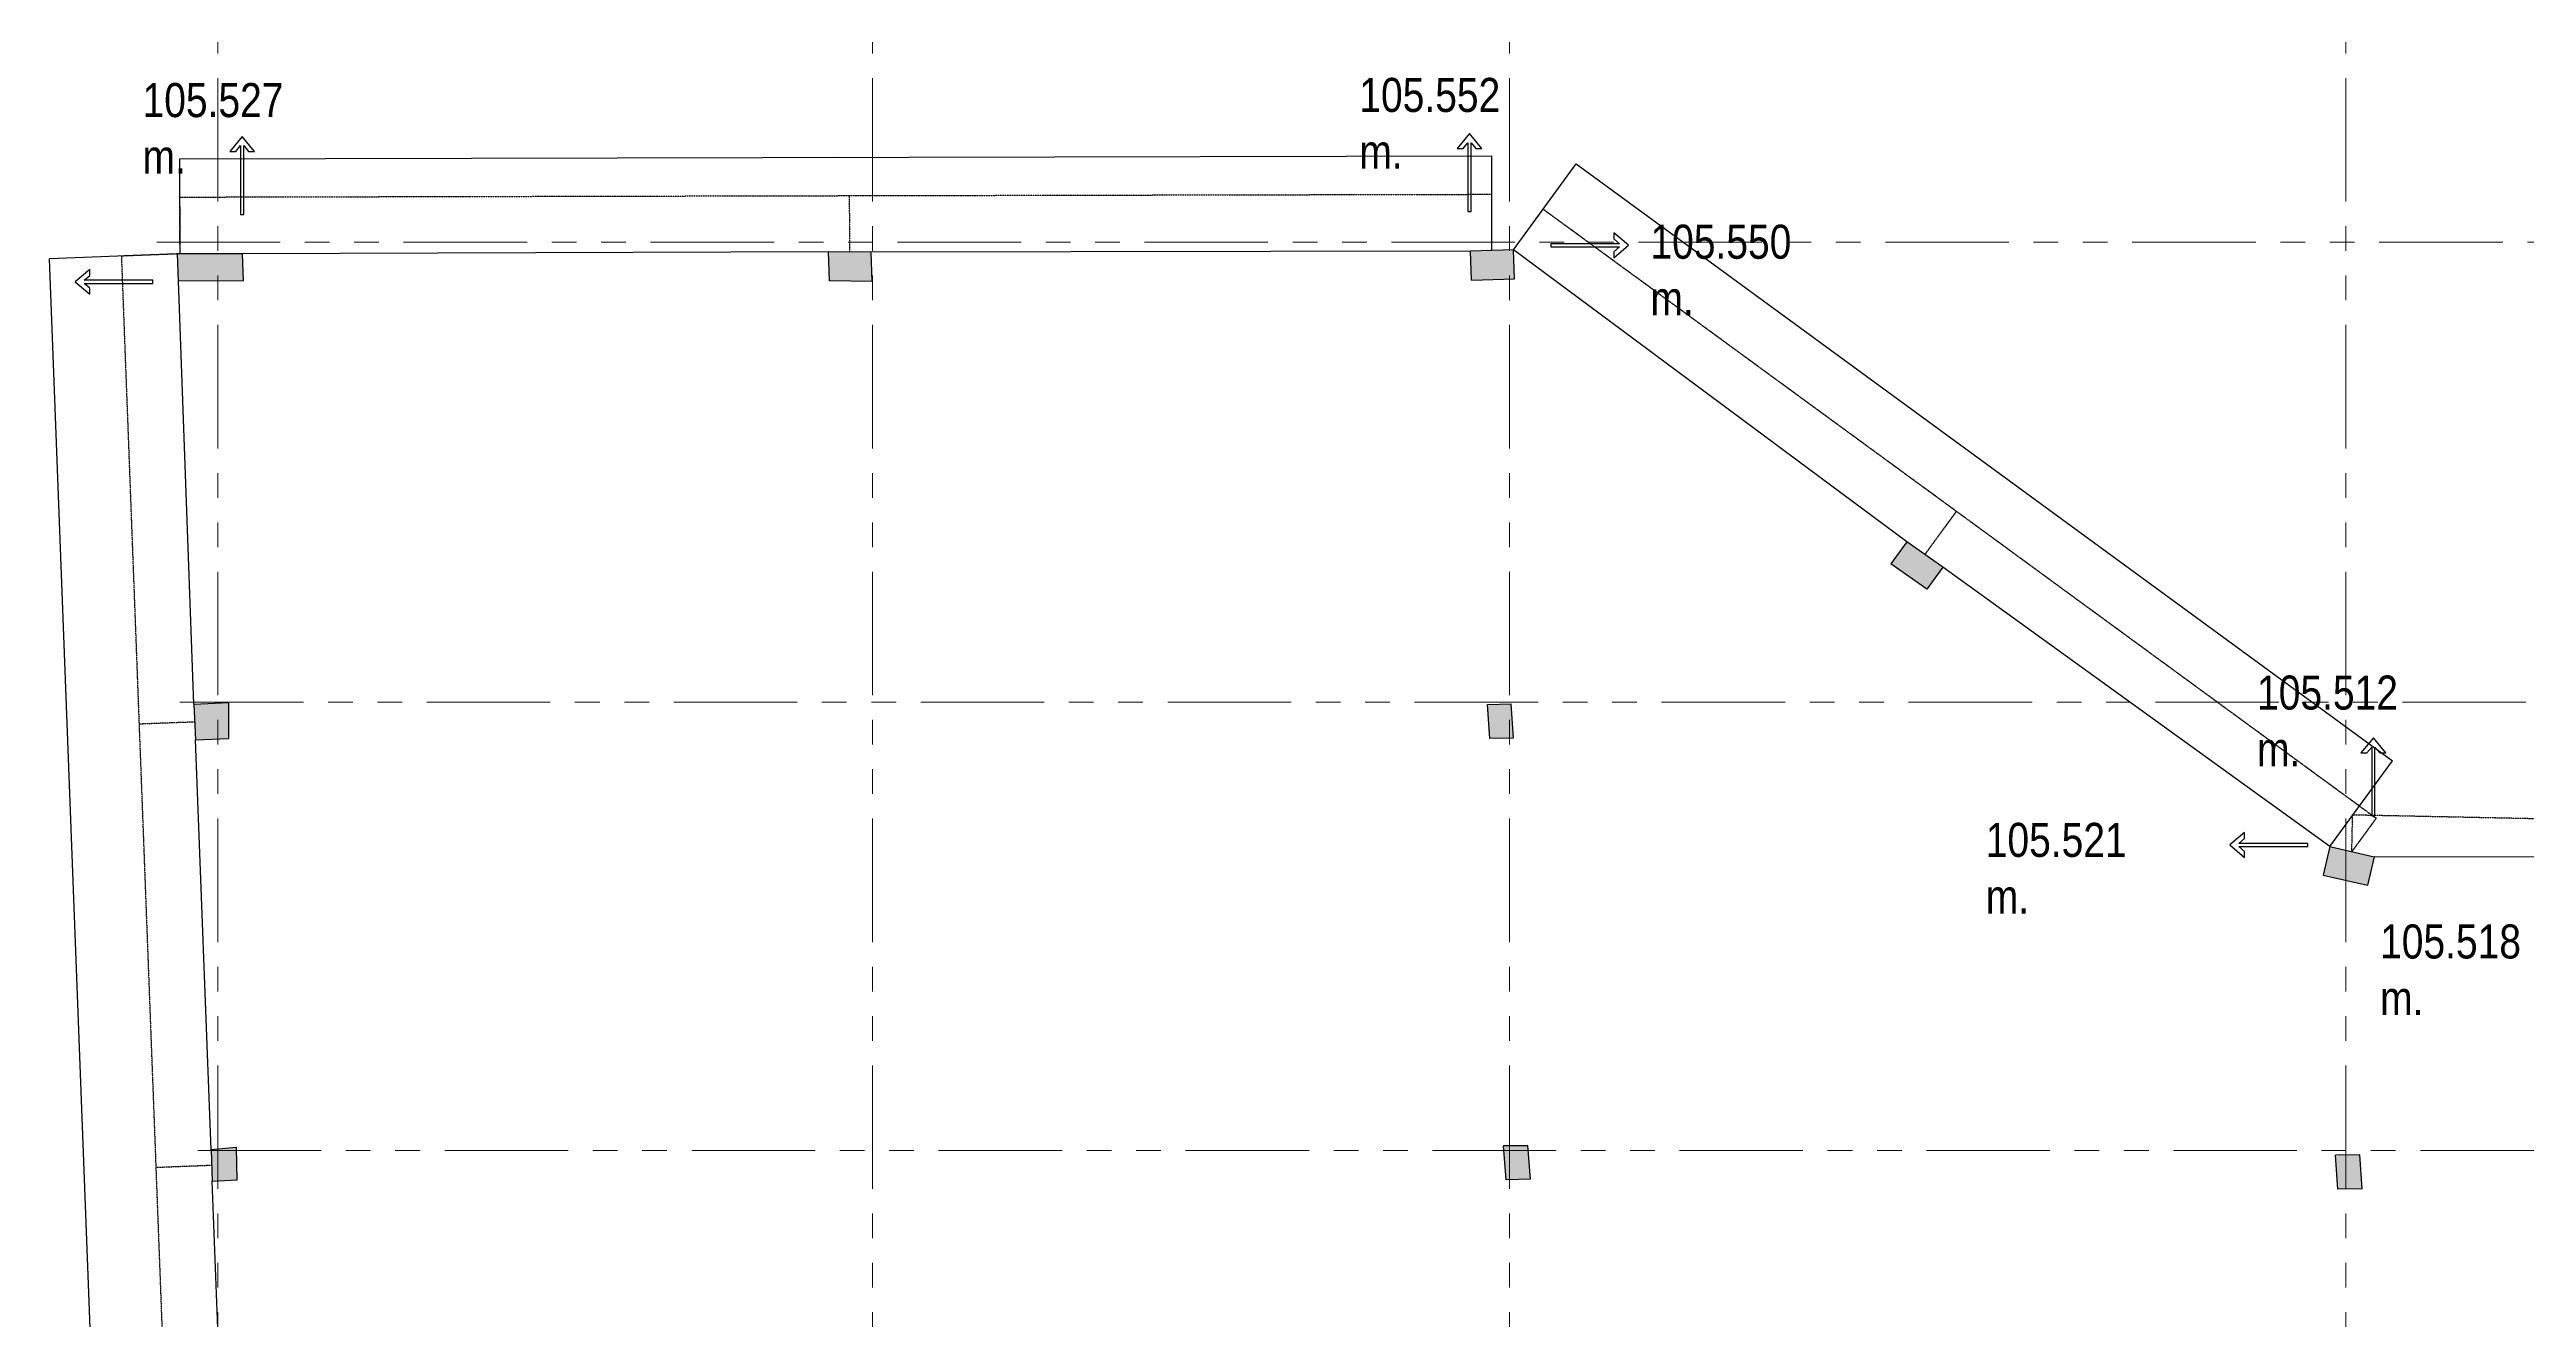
# Model space of a CAD drawing. Header units: millimetres. Extents: x 11014292 to 11093065, y -625596 to -501034.
# Drawn here: x 11041999 to 11067475, y -543528 to -530460 of the extents above; entities that cross this region are included whole.
import ezdxf

# ---------------------------------------------------------------- set-up
doc = ezdxf.new("R2010")
doc.units = ezdxf.units.MM
doc.header["$MEASUREMENT"] = 0
doc.header["$PDMODE"] = 3
doc.linetypes.add('DASHED2', pattern=[0.375, 0.25, -0.125])
doc.linetypes.add('PHANTOM', pattern=[63.5, 31.75, -6.35, 6.35, -6.35, 6.35, -6.35])
doc.layers.get('0').update_dxf_attribs({"linetype": 'CONTINUOUS'})
doc.layers.get('Defpoints').update_dxf_attribs({"linetype": 'CONTINUOUS'})
for name, color, linetype in [('01', 1, 'CONTINUOUS'), ('AR-GRID', 9, 'CONTINUOUS'), ('Bldg Line', 7, 'CONTINUOUS'), ('Column Line', 1, 'CONTINUOUS'), ('dwgmodels.com', 250, 'CONTINUOUS'), ('hatch columns', 1, 'CONTINUOUS'), ('TEXT', 3, 'CONTINUOUS')]:
    doc.layers.add(name, color=color, linetype=linetype)
doc.styles.add('DIMTEXT', font='romans.shx', dxfattribs={"width": 0.9})
doc.styles.get("Standard").update_dxf_attribs({"font": 'swissc.ttf', "height": 0.225})
doc.dimstyles.new('DIM-100', dxfattribs={"dimtxt": 0.4, "dimasz": 0.1, "dimexe": 0.075, "dimexo": 0.075, "dimgap": 0.1, "dimtad": 1, "dimzin": 0, "dimdsep": 46, "dimtxsty": 'DIMTEXT', "dimblk": 'DOTBLANK', "dimcen": 0.09, "dimclrd": 250, "dimclre": 250, "dimclrt": 5, "dimadec": 0, "dimazin": 0, "dimtfac": 1, "dimtix": 1, "dimtmove": 2, "dimatfit": 3, "dimldrblk": 'ARCHTICK', "dimfxl": 1, "dimtolj": 1, "dimtzin": 0, "dimarcsym": 0})

# ---------------------------------------------------------------- blocks, each defined once
blk = doc.blocks.new('_DOTBLANK')
at = {"color": 0, "linetype": 'ByBlock'}
blk.add_line((-0.5, 0), (-1, 0), dxfattribs=at)
blk.add_circle((0, 0), 0.5, dxfattribs=at)
blk = doc.blocks.new('*D1372')
at = {"color": 250, "linetype": 'DASHED2', "lineweight": -2, "transparency": 16777216}
for p, q in [((11043667, -541943), (11043096, -541965)), ((11043268, -546510), (11043096, -541965)), ((11043835, -546489), (11043268, -546510))]:
    blk.add_line(p, q, dxfattribs=at)
at = {"layer": 'Defpoints', "color": 0, "linetype": 'DASHED2', "transparency": 16777216}
for p in [(11043096, -541965), (11043667, -541943), (11043835, -546489)]:
    blk.add_point(p, dxfattribs=at)
at = {"color": 250, "linetype": 'DASHED2', "lineweight": -2, "transparency": 16777216, "xscale": 0.1, "yscale": 0.1, "zscale": 0.1}
for p, rotation in [((11043096, -541965), 92.16632254069742), ((11043268, -546510), 272.1663225406974)]:
    blk.add_blockref('_DOTBLANK', p, dxfattribs=dict(at, rotation=rotation))
at = {"color": 5, "linetype": 'DASHED2', "transparency": 16777216, "insert": (11043182, -544238), "char_height": 0.4, "attachment_point": 5, "rotation": 272.1663, "style": 'DIMTEXT'}
blk.add_mtext('\\A1;4548.81', dxfattribs=at)
blk = doc.blocks.new('_ArchTick')
at = {"layer": '01', "color": 0, "const_width": 0.15}
blk.add_lwpolyline([(-0.5, -0.5), (0.5, 0.5)], dxfattribs=at)
blk = doc.blocks.new('*D1373')
at = {"color": 250, "linetype": 'DASHED2', "lineweight": -2, "transparency": 16777216}
for p, q in [((11043491, -537380), (11042923, -537402)), ((11043096, -541965), (11042923, -537402)), ((11043667, -541943), (11043096, -541965))]:
    blk.add_line(p, q, dxfattribs=at)
at = {"layer": 'Defpoints', "color": 0, "linetype": 'DASHED2', "transparency": 16777216}
for p in [(11042923, -537402), (11043491, -537380), (11043667, -541943)]:
    blk.add_point(p, dxfattribs=at)
at = {"color": 250, "linetype": 'DASHED2', "lineweight": -2, "transparency": 16777216, "xscale": 0.1, "yscale": 0.1, "zscale": 0.1}
for p, rotation in [((11042923, -537402), 92.16632254069742), ((11043096, -541965), 272.1663225406974)]:
    blk.add_blockref('_DOTBLANK', p, dxfattribs=dict(at, rotation=rotation))
at = {"color": 5, "linetype": 'DASHED2', "transparency": 16777216, "insert": (11043010, -539683), "char_height": 0.4, "attachment_point": 5, "rotation": 272.1663, "style": 'DIMTEXT'}
blk.add_mtext('\\A1;4566.29', dxfattribs=at)
blk = doc.blocks.new('*D1374')
at = {"color": 250, "linetype": 'DASHED2', "lineweight": -2, "transparency": 16777216}
for p, q in [((11043316, -532564), (11042741, -532586)), ((11042923, -537402), (11042741, -532586)), ((11043491, -537380), (11042923, -537402))]:
    blk.add_line(p, q, dxfattribs=at)
at = {"layer": 'Defpoints', "color": 0, "linetype": 'DASHED2', "transparency": 16777216}
for p in [(11042741, -532586), (11043316, -532564), (11043491, -537380)]:
    blk.add_point(p, dxfattribs=at)
at = {"color": 250, "linetype": 'DASHED2', "lineweight": -2, "transparency": 16777216, "xscale": 0.1, "yscale": 0.1, "zscale": 0.1}
for p, rotation in [((11042741, -532586), 92.16632254069742), ((11042923, -537402), 272.1663225406974)]:
    blk.add_blockref('_DOTBLANK', p, dxfattribs=dict(at, rotation=rotation))
at = {"color": 5, "linetype": 'DASHED2', "transparency": 16777216, "insert": (11042833, -534994), "char_height": 0.4, "attachment_point": 5, "rotation": 272.1663, "style": 'DIMTEXT'}
blk.add_mtext('\\A1;4819.50', dxfattribs=at)
blk = doc.blocks.new('*D1350')
at = {"color": 250, "linetype": 'ByBlock', "lineweight": -2, "transparency": 16777216}
for p, q in [((11043316, -532564), (11041999, -532614)), ((11042526, -546538), (11041999, -532614)), ((11043835, -546489), (11042526, -546539))]:
    blk.add_line(p, q, dxfattribs=at)
at = {"layer": 'Defpoints', "color": 0, "linetype": 'ByBlock', "transparency": 16777216}
for p in [(11041999, -532614), (11043316, -532564), (11043835, -546489)]:
    blk.add_point(p, dxfattribs=at)
at = {"color": 250, "linetype": 'ByBlock', "lineweight": -2, "transparency": 16777216, "xscale": 0.1, "yscale": 0.1, "zscale": 0.1}
for p, rotation in [((11041999, -532614), 92.16632254069742), ((11042526, -546539), 272.1663225406974)]:
    blk.add_blockref('_DOTBLANK', p, dxfattribs=dict(at, rotation=rotation))
at = {"color": 5, "linetype": 'ByBlock', "transparency": 16777216, "insert": (11042263, -539576), "char_height": 0.4, "attachment_point": 5, "rotation": 272.1663, "style": 'DIMTEXT'}
blk.add_mtext('\\A1;13934.60', dxfattribs=at)
blk = doc.blocks.new('*D1375')
at = {"color": 250, "linetype": 'DASHED2', "lineweight": -2, "transparency": 16777216}
for p, q in [((11043340, -531979), (11050228, -531964)), ((11043341, -532564), (11043340, -531979)), ((11050230, -532544), (11050228, -531964))]:
    blk.add_line(p, q, dxfattribs=at)
at = {"layer": 'Defpoints', "color": 0, "linetype": 'DASHED2', "transparency": 16777216}
for p in [(11050228, -531964), (11043341, -532564), (11050230, -532544)]:
    blk.add_point(p, dxfattribs=at)
at = {"color": 250, "linetype": 'DASHED2', "lineweight": -2, "transparency": 16777216, "xscale": 0.1, "yscale": 0.1, "zscale": 0.1}
for p, rotation in [((11043340, -531979), 180.1195113832399), ((11050228, -531964), 0.1195113832398478)]:
    blk.add_blockref('_DOTBLANK', p, dxfattribs=dict(at, rotation=rotation))
at = {"color": 5, "linetype": 'DASHED2', "transparency": 16777216, "insert": (11046784, -531971), "char_height": 0.4, "attachment_point": 5, "rotation": 0.1195, "style": 'DIMTEXT'}
blk.add_mtext('\\A1;6888.80', dxfattribs=at)
blk = doc.blocks.new('*D1376')
at = {"color": 250, "linetype": 'DASHED2', "lineweight": -2, "transparency": 16777216}
for p, q in [((11050228, -531964), (11056833, -531950)), ((11050230, -532544), (11050228, -531964)), ((11056834, -532528), (11056833, -531950))]:
    blk.add_line(p, q, dxfattribs=at)
at = {"layer": 'Defpoints', "color": 0, "linetype": 'DASHED2', "transparency": 16777216}
for p in [(11056833, -531950), (11050230, -532544), (11056834, -532528)]:
    blk.add_point(p, dxfattribs=at)
at = {"color": 250, "linetype": 'DASHED2', "lineweight": -2, "transparency": 16777216, "xscale": 0.1, "yscale": 0.1, "zscale": 0.1}
for p, rotation in [((11050228, -531964), 180.1195113832399), ((11056833, -531950), 0.1195113832398478)]:
    blk.add_blockref('_DOTBLANK', p, dxfattribs=dict(at, rotation=rotation))
at = {"color": 5, "linetype": 'DASHED2', "transparency": 16777216, "insert": (11053531, -531957), "char_height": 0.4, "attachment_point": 5, "rotation": 0.1195, "style": 'DIMTEXT'}
blk.add_mtext('\\A1;6604.57', dxfattribs=at)
blk = doc.blocks.new('*D1351')
at = {"color": 250, "lineweight": -2, "transparency": 16777216}
for p, q in [((11043339, -531585), (11056832, -531556)), ((11043341, -532564), (11043339, -531584)), ((11056834, -532528), (11056832, -531556))]:
    blk.add_line(p, q, dxfattribs=at)
at = {"layer": 'Defpoints', "color": 0, "transparency": 16777216}
for p in [(11056832, -531556), (11043341, -532564), (11056834, -532528)]:
    blk.add_point(p, dxfattribs=at)
at = {"color": 250, "lineweight": -2, "transparency": 16777216, "xscale": 0.1, "yscale": 0.1, "zscale": 0.1}
for p, rotation in [((11043339, -531585), 180.1195113832399), ((11056832, -531556), 0.1195113832398478)]:
    blk.add_blockref('_DOTBLANK', p, dxfattribs=dict(at, rotation=rotation))
at = {"color": 5, "transparency": 16777216, "insert": (11050085, -531570), "char_height": 0.4, "attachment_point": 5, "rotation": 0.1195, "style": 'DIMTEXT'}
blk.add_mtext('\\A1;13493.37', dxfattribs=at)
blk = doc.blocks.new('*D1377')
at = {"color": 250, "linetype": 'DASHED2', "lineweight": -2, "transparency": 16777216}
for p, q in [((11057056, -532521), (11057362, -532103)), ((11057362, -532103), (11061613, -535212)), ((11061288, -535657), (11061613, -535212))]:
    blk.add_line(p, q, dxfattribs=at)
at = {"layer": 'Defpoints', "color": 0, "linetype": 'DASHED2', "transparency": 16777216}
for p in [(11057056, -532521), (11061613, -535212), (11061288, -535657)]:
    blk.add_point(p, dxfattribs=at)
at = {"color": 250, "linetype": 'DASHED2', "lineweight": -2, "transparency": 16777216, "xscale": 0.1, "yscale": 0.1, "zscale": 0.1}
for p, rotation in [((11057362, -532103), 143.8159768089477), ((11061613, -535212), 323.8159768089478)]:
    blk.add_blockref('_DOTBLANK', p, dxfattribs=dict(at, rotation=rotation))
at = {"color": 5, "linetype": 'DASHED2', "transparency": 16777216, "insert": (11059488, -533657), "char_height": 0.4, "attachment_point": 5, "rotation": 323.816, "style": 'DIMTEXT'}
blk.add_mtext('\\A1;5267.25', dxfattribs=at)
blk = doc.blocks.new('*D1378')
at = {"color": 250, "linetype": 'DASHED2', "lineweight": -2, "transparency": 16777216}
for p, q in [((11061288, -535657), (11061613, -535212)), ((11061613, -535212), (11065931, -538371)), ((11065679, -538715), (11065931, -538371))]:
    blk.add_line(p, q, dxfattribs=at)
at = {"layer": 'Defpoints', "color": 0, "linetype": 'DASHED2', "transparency": 16777216}
for p in [(11061288, -535657), (11065931, -538371), (11065679, -538715)]:
    blk.add_point(p, dxfattribs=at)
at = {"color": 250, "linetype": 'DASHED2', "lineweight": -2, "transparency": 16777216, "xscale": 0.1, "yscale": 0.1, "zscale": 0.1}
for p, rotation in [((11061613, -535212), 143.8159768089477), ((11065931, -538371), 323.8159768089478)]:
    blk.add_blockref('_DOTBLANK', p, dxfattribs=dict(at, rotation=rotation))
at = {"color": 5, "linetype": 'DASHED2', "transparency": 16777216, "insert": (11063772, -536791), "char_height": 0.4, "attachment_point": 5, "rotation": 323.816, "style": 'DIMTEXT'}
blk.add_mtext('\\A1;5349.85', dxfattribs=at)
blk = doc.blocks.new('*D1379')
at = {"color": 250, "lineweight": -2, "transparency": 16777216}
for p, q in [((11057056, -532521), (11057702, -531637)), ((11057702, -531637), (11066098, -537779)), ((11065452, -538662), (11066098, -537779))]:
    blk.add_line(p, q, dxfattribs=at)
at = {"layer": 'Defpoints', "color": 0, "transparency": 16777216}
for p in [(11057056, -532521), (11066098, -537779), (11065452, -538662)]:
    blk.add_point(p, dxfattribs=at)
at = {"color": 250, "lineweight": -2, "transparency": 16777216, "xscale": 0.1, "yscale": 0.1, "zscale": 0.1}
for p, rotation in [((11057702, -531637), 143.8159768089477), ((11066098, -537779), 323.8159768089478)]:
    blk.add_blockref('_DOTBLANK', p, dxfattribs=dict(at, rotation=rotation))
at = {"color": 5, "transparency": 16777216, "insert": (11061900, -534708), "char_height": 0.4, "attachment_point": 5, "rotation": 323.816, "style": 'DIMTEXT'}
blk.add_mtext('\\A1;10402.39', dxfattribs=at)
blk = doc.blocks.new('*D1380')
at = {"color": 250, "linetype": 'DASHED2', "lineweight": -2, "transparency": 16777216}
for p, q in [((11065679, -538715), (11065687, -538334)), ((11065687, -538334), (11068591, -538394)), ((11068585, -538680), (11068591, -538394))]:
    blk.add_line(p, q, dxfattribs=at)
at = {"layer": 'Defpoints', "color": 0, "linetype": 'DASHED2', "transparency": 16777216}
for p in [(11068591, -538394), (11065679, -538715), (11068585, -538680)]:
    blk.add_point(p, dxfattribs=at)
at = {"color": 250, "linetype": 'DASHED2', "lineweight": -2, "transparency": 16777216, "xscale": 0.1, "yscale": 0.1, "zscale": 0.1}
for p, rotation in [((11065687, -538334), 178.8237618407994), ((11068591, -538394), 358.8237618407994)]:
    blk.add_blockref('_DOTBLANK', p, dxfattribs=dict(at, rotation=rotation))
at = {"color": 5, "linetype": 'DASHED2', "transparency": 16777216, "insert": (11067139, -538364), "char_height": 0.4, "attachment_point": 5, "rotation": 358.8238, "style": 'DIMTEXT'}
blk.add_mtext('\\A1;2904.20', dxfattribs=at)

msp = doc.modelspace()

# ---------------------------------------------------------------- hatches: boundary and pattern name
at = {"layer": 'hatch columns', "linetype": 'DASHED2'}
h = msp.add_hatch(color=256, dxfattribs=at)
h.dxf.hatch_style = 1
h.paths.add_polyline_path([(11076770.788, -528800.981), (11076477.076, -528862.084), (11076559.516, -529258.354), (11076853.227, -529197.25)])
h.paths.add_polyline_path([(11081991.253, -527454.823), (11081693.276, -527420.045), (11081652.94, -527765.636), (11081950.918, -527800.414)])
h.paths.add_polyline_path([(11084570.898, -527585.286), (11084308.556, -527560.263), (11084271.614, -527958.537), (11084533.956, -527983.56), (11084552.419, -527784.506)])
h.paths.add_polyline_path([(11084091.589, -532752.774), (11083829.248, -532727.751), (11083796.682, -533186.075), (11084059.023, -533211.097)])
h.paths.add_polyline_path([(11081553.554, -532489.433), (11081254.308, -532468.17), (11081221.742, -532926.494), (11081520.987, -532947.757)])
h.paths.add_polyline_path([(11076731.801, -532457.663), (11076588.025, -532217.396), (11076135.569, -532488.144), (11076279.344, -532728.412)])
h.paths.add_polyline_path([(11073823.222, -534824.267), (11073639.736, -534612.766), (11073374.872, -534827.484), (11073558.358, -535038.985)])
h.paths.add_polyline_path([(11079679.037, -537048.604), (11079380.386, -537020.188), (11079347.429, -537366.56), (11079646.081, -537394.976)])
h.paths.add_polyline_path([(11083686.826, -537493.421), (11083705.429, -537294.288), (11083443.088, -537269.265), (11083405.881, -537667.531), (11083668.222, -537692.554)])
h.paths.add_polyline_path([(11083242.202, -542252.697), (11083260.806, -542053.564), (11082998.465, -542028.541), (11082960.484, -542426.733), (11083223.599, -542451.83)])
h.paths.add_polyline_path([(11079303.912, -541067.165), (11079005.261, -541038.749), (11078972.304, -541385.122), (11079270.955, -541413.538)])
h.paths.add_polyline_path([(11073945.001, -541969.742), (11073709.319, -541967.942), (11073706.646, -542317.931), (11073942.327, -542319.732)])
h.paths.add_polyline_path([(11082898.038, -545936.655), (11082498.038, -545937.214), (11082442.228, -546534.613), (11082842.227, -546534.054)])
h.paths.add_polyline_path([(11078799.63, -546269.236), (11078339.633, -546268.543), (11078342.234, -546539.004), (11078572.231, -546540.018), (11078802.231, -546539.697)])
h.paths.add_polyline_path([(11073950.348, -546276.009), (11073487.139, -546259.817), (11073489.74, -546530.278), (11073952.949, -546546.47)])
h.paths.add_polyline_path([(11068825.556, -546266.328), (11068372.528, -546281.511), (11068375.129, -546551.972), (11068828.157, -546536.789)])
h.paths.add_polyline_path([(11068471.603, -541905.734), (11068322.486, -541904.594), (11068319.812, -542254.584), (11068481.816, -542255.822)])
h.paths.add_polyline_path([(11068558.167, -541906.395), (11068471.603, -541905.734), (11068481.816, -542255.822), (11068555.493, -542256.385)])
h.paths.add_polyline_path([(11068789.748, -538590.627), (11068380.126, -538770.215), (11068492.554, -539026.652), (11068902.176, -538847.064)])
h.paths.add_polyline_path([(11065907.069, -538767.237), (11065451.777, -538662.291), (11065384.393, -538954.625), (11065839.685, -539059.571)])
h.paths.add_polyline_path([(11065760.54, -541833.566), (11065510.589, -541838.483), (11065536.647, -542187.517), (11065786.599, -542182.601)])
h.paths.add_polyline_path([(11066079.838, -546234.027), (11065634.825, -546225.58), (11065637.806, -546496.037), (11066082.439, -546504.488)])
h.paths.add_polyline_path([(11061773.995, -546268.145), (11061432.263, -546278.678), (11061434.512, -546549.15), (11061776.596, -546538.606)])
h.paths.add_polyline_path([(11057432.353, -546311.95), (11057032.367, -546315.276), (11057034.616, -546585.74), (11057434.603, -546582.414)])
h.paths.add_polyline_path([(11057203.629, -541736.646), (11056953.677, -541741.562), (11056979.736, -542090.597), (11057229.688, -542085.68)])
h.paths.add_polyline_path([(11061102.918, -535526.866), (11060938.926, -535753.818), (11061308.69, -536014.011), (11061472.682, -535787.06)])
h.paths.add_polyline_path([(11057031.953, -537194.702), (11056787.705, -537199.506), (11056813.6, -537546.342), (11057057.847, -537541.538)])
h.paths.add_polyline_path([(11057055.681, -532521.011), (11056612.629, -532535.507), (11056623.337, -532835.316), (11057066.341, -532819.493)])
h.paths.add_polyline_path([(11050448.787, -532546.312), (11050010.415, -532541.439), (11050021.122, -532841.248), (11050458.559, -532846.11)])
h.paths.add_polyline_path([(11043983.557, -532561.849), (11043315.618, -532564.111), (11043325.612, -532843.933), (11043993.551, -532841.671)])
h.paths.add_polyline_path([(11043838.705, -537179.735), (11043482.734, -537197.315), (11043499.967, -537563.506), (11043839.203, -537550.579)])
h.paths.add_polyline_path([(11043920.662, -541757.934), (11043660.761, -541782.862), (11043672.854, -542103.79), (11043927.594, -542091.246)])
h.paths.add_polyline_path([(11044421.661, -546264.152), (11043832.132, -546218.575), (11043834.733, -546489.036), (11044424.262, -546534.613)])
h.paths.add_polyline_path([(11050805.43, -546230.171), (11050362.276, -546228.635), (11050364.877, -546499.097), (11050808.031, -546500.632)])
h.paths.add_polyline_path([(11071433.456, -536786.212), (11071249.97, -536574.711), (11070985.139, -536804.462), (11071168.626, -537015.964)])

# ---------------------------------------------------------------- linework, layer by layer
at = {"layer": 'AR-GRID', "color": 252, "linetype": 'PHANTOM', "lineweight": 9, "ltscale": 40}
for p, q in [((11043731.284, -552344.14, -100.058), (11043731.284, -502034.156, -100.058)), ((11050462.548, -552344.14, -100.058), (11050462.548, -502034.156, -100.058)), ((11057016.318, -552344.14, -100.058), (11057016.318, -502034.156, -100.058)), ((11065616.882, -552344.14, -100.058), (11065616.882, -502034.156, -100.058)), ((11043101.132, -532442.463, -100.058), (11091164.981, -532442.463, -100.058)), ((11043339.566, -537175.077, -100.058), (11091164.981, -537175.077, -100.058)), ((11043523.59, -541789.901, -100.058), (11091164.981, -541789.901, -100.058))]:
    msp.add_line(p, q, dxfattribs=at)
at = {"layer": 'Bldg Line'}
for p, q in [((11050010.415, -532541.439, -100.058), (11043983.557, -532561.849, -100.058)), ((11056612.629, -532535.507, -100.058), (11050448.787, -532546.312, -100.058)), ((11061102.918, -535526.866, -100.058), (11057055.681, -532521.011, -100.058)), ((11043482.734, -537197.315, -100.058), (11043325.612, -532843.933, -100.058)), ((11065451.777, -538662.291, -100.058), (11061472.682, -535787.06, -100.058)), ((11043660.761, -541782.862, -100.058), (11043499.967, -537563.506, -100.058)), ((11068380.126, -538770.215, -100.058), (11065907.069, -538767.237, -100.058)), ((11043832.132, -546218.575, -100.058), (11043672.854, -542103.79, -100.058))]:
    msp.add_line(p, q, dxfattribs=at)
at = {"layer": 'Column Line'}
for p, q in [((11043983.557, -532561.849, -100.058), (11043315.618, -532564.111, -100.058)), ((11043325.612, -532843.933, -100.058), (11043315.618, -532564.111, -100.058)), ((11043993.551, -532841.671, -100.058), (11043983.557, -532561.849, -100.058)), ((11050448.787, -532546.312, -100.058), (11050010.415, -532541.439, -100.058)), ((11050021.122, -532841.248, -100.058), (11050010.415, -532541.439, -100.058)), ((11050458.559, -532846.11, -100.058), (11050448.787, -532546.312, -100.058)), ((11057055.681, -532521.011, -100.058), (11056612.629, -532535.507, -100.058)), ((11056623.337, -532835.316, -100.058), (11056612.629, -532535.507, -100.058)), ((11057066.341, -532819.493, -100.058), (11057055.681, -532521.011, -100.058)), ((11043993.551, -532841.671, -100.058), (11043325.612, -532843.933, -100.058)), ((11050459.495, -532846.121, -100.058), (11050021.122, -532841.248, -100.058)), ((11056623.337, -532835.316, -100.058), (11057066.341, -532819.493, -100.058)), ((11061102.918, -535526.866, -100.058), (11060938.926, -535753.818, -100.058)), ((11061308.69, -536014.011, -100.058), (11060938.926, -535753.818, -100.058)), ((11061472.682, -535787.06, -100.058), (11061102.918, -535526.866, -100.058)), ((11061472.682, -535787.06, -100.058), (11061308.69, -536014.011, -100.058)), ((11043482.734, -537197.315, -100.058), (11043838.705, -537179.735, -100.058)), ((11043482.734, -537197.315, -100.058), (11043499.967, -537563.506, -100.058)), ((11043838.705, -537179.735, -100.058), (11043839.203, -537550.579, -100.058)), ((11056787.705, -537199.506, -100.058), (11057031.953, -537194.702, -100.058)), ((11056813.764, -537548.54, -100.058), (11056787.705, -537199.506, -100.058)), ((11057058.011, -537543.736, -100.058), (11057031.953, -537194.702, -100.058)), ((11056813.6, -537546.342, -100.058), (11057057.847, -537541.538, -100.058)), ((11043499.967, -537563.506, -100.058), (11043839.203, -537550.579, -100.058)), ((11065451.777, -538662.291, -100.058), (11065384.393, -538954.625, -100.058)), ((11065451.777, -538662.291, -100.058), (11065907.069, -538767.237, -100.058)), ((11065907.069, -538767.237, -100.058), (11065839.685, -539059.571, -100.058)), ((11065384.393, -538954.625, -100.058), (11065839.685, -539059.571, -100.058)), ((11043920.662, -541757.934, -100.058), (11043660.761, -541782.862, -100.058)), ((11043660.761, -541782.862, -100.058), (11043672.854, -542103.79, -100.058)), ((11043927.594, -542091.246, -100.058), (11043920.662, -541757.934, -100.058)), ((11057203.629, -541736.646, -100.058), (11056953.677, -541741.562, -100.058)), ((11056979.736, -542090.597, -100.058), (11056953.677, -541741.562, -100.058)), ((11056959.381, -541741.45, -100.058), (11057203.629, -541736.646, -100.058)), ((11057229.688, -542085.68, -100.058), (11057203.629, -541736.646, -100.058)), ((11065760.54, -541833.566, -100.058), (11065510.589, -541838.483, -100.058)), ((11065536.647, -542187.517, -100.058), (11065510.589, -541838.483, -100.058)), ((11065786.599, -542182.601, -100.058), (11065760.54, -541833.566, -100.058)), ((11043672.854, -542103.79, -100.058), (11043927.594, -542091.246, -100.058)), ((11057229.688, -542085.68, -100.058), (11056979.736, -542090.597, -100.058)), ((11065786.599, -542182.601, -100.058), (11065536.647, -542187.517, -100.058))]:
    msp.add_line(p, q, dxfattribs=at)
at = {"layer": 'dwgmodels.com', "color": 251, "elevation": -100.058}
for points in [[(11043914.647, -531508.557), (11043963.987, -531449.755), (11043963.987, -532157.581), (11043995.987, -532157.581), (11043995.987, -531449.755), (11044045.328, -531508.557), (11044107.987, -531508.557), (11043979.987, -531356.012), (11043851.987, -531508.557)], [(11056538.883, -531478.77), (11056588.224, -531419.968), (11056588.224, -532127.794), (11056620.224, -532127.794), (11056620.224, -531419.968), (11056669.564, -531478.77), (11056732.224, -531478.77), (11056604.224, -531326.226), (11056476.224, -531478.77)], [(11058087.891, -532409.957), (11058146.692, -532459.298), (11057438.867, -532459.298), (11057438.867, -532491.298), (11058146.692, -532491.298), (11058087.891, -532540.638), (11058087.891, -532603.298), (11058240.435, -532475.298), (11058087.891, -532347.298)], [(11042413.802, -532916), (11042355, -532866.659), (11043062.826, -532866.659), (11043062.826, -532834.659), (11042355, -532834.659), (11042413.802, -532785.319), (11042413.802, -532722.659), (11042261.257, -532850.659), (11042413.802, -532978.659)], [(11065834.984, -537696.608), (11065884.324, -537637.806), (11065884.324, -538345.632), (11065916.324, -538345.632), (11065916.324, -537637.806), (11065965.665, -537696.608), (11066028.324, -537696.608), (11065900.324, -537544.064), (11065772.324, -537696.608)], [(11064576.51, -538710.877), (11064517.708, -538661.537), (11065225.534, -538661.537), (11065225.534, -538629.537), (11064517.708, -538629.537), (11064576.51, -538580.196), (11064576.51, -538517.537), (11064423.965, -538645.537), (11064576.51, -538773.537)]]:
    msp.add_lwpolyline(points, close=True, dxfattribs=at)

# ---------------------------------------------------------------- texts
at = {"layer": 'TEXT', "linetype": 'DASHED2', "char_height": 350, "attachment_point": 1}
for s, insert in [('105.527 m.', (11042955.587, -530805.531, 99966.815)), ('105.552 m.', (11055470.855, -530752.694, 99966.815)), ('105.550 m.', (11058465.063, -532263.054, 99966.815)), ('105.512 m.', (11064704.247, -536901.91, 99966.815)), ('105.521 m.', (11061914.009, -538417.777, 99966.815)), ('105.518 m.', (11065969.724, -539463.095, 99966.815))]:
    msp.add_mtext_dynamic_manual_height_columns(s, width=3.87385, gutter_width=12.5, heights=[0], dxfattribs=dict(at, insert=insert))

# ---------------------------------------------------------------- dimensions: what is measured, and where the dimension line sits
for base, p1, p2, angle, picture, middle in [((11056832.128, -531556.414, -100.058), (11043340.829, -532564.026, -100.058), (11056834.155, -532528.259, -100.058), 0.1195114, '*D1351', (11050085.456, -531570.187, -100.058)), ((11066098.095, -537778.691, -100.058), (11057055.681, -532521.011, -100.058), (11065451.777, -538662.291, -100.058), 323.8159768, '*D1379', (11061900.258, -534707.764, -100.058))]:
    dim = msp.add_linear_dim(base=base, p1=p1, p2=p2, angle=angle, dimstyle='DIM-100')
    dim.commit()
    dim.dimension.update_dxf_attribs({"geometry": picture, "text_midpoint": middle})
at = {"linetype": 'DASHED2'}
for base, p1, p2, angle, picture, middle in [((11050228.392, -531964.25, -100.058), (11043340.829, -532564.026, -100.058), (11050229.601, -532543.876, -100.058), 0.1195114, '*D1375', (11046783.999, -531971.135, -100.058)), ((11056832.95, -531950.474, -100.058), (11050229.601, -532543.876, -100.058), (11056834.155, -532528.259, -100.058), 0.1195114, '*D1376', (11053530.67, -531957.062, -100.058)), ((11061612.995, -535212.38, -100.058), (11057055.681, -532521.011, -100.058), (11061287.8, -535656.963, -100.058), 323.8159768, '*D1377', (11059487.506, -533657.295, -100.058)), ((11042741.225, -532585.839, -100.058), (11043491.351, -537380.411, -100.058), (11043315.618, -532564.111, -100.058), 92.1663225, '*D1374', (11042832.615, -534993.855, -100.058)), ((11065930.9967, -538370.8303, -100.058), (11061287.7997, -535656.9632, -100.058), (11065679.4228, -538714.7636, -100.058), 323.8159768, '*D1378', (11063772.1731, -536791.3628, -100.058)), ((11042923.404, -537401.895, -100.058), (11043666.807, -541943.326, -100.058), (11043491.351, -537380.411, -100.058), 92.1663225, '*D1373', (11043010.008, -539683.395, -100.058)), ((11068590.819, -538393.95, -100.058), (11065679.423, -538714.764, -100.058), (11068584.937, -538680.421, -100.058), 358.8237618, '*D1380', (11067139.032, -538363.841, -100.058)), ((11043096.012, -541964.917, -100.058), (11043834.733, -546489.036, -100.058), (11043666.807, -541943.326, -100.058), 92.1663225, '*D1372', (11043182.285, -544237.685, -100.058))]:
    dim = msp.add_linear_dim(base=base, p1=p1, p2=p2, angle=angle, dimstyle='DIM-100', dxfattribs=at)
    dim.commit()
    dim.dimension.update_dxf_attribs({"geometry": picture, "text_midpoint": middle})
at = {"linetype": 'ByBlock'}
dim = msp.add_linear_dim(base=(11041999.058, -532613.913, -100.058), p1=(11043834.733, -546489.036, -100.058), p2=(11043315.618, -532564.111, -100.058), angle=92.1663225, dimstyle='DIM-100', dxfattribs=at)
dim.commit()
dim.dimension.update_dxf_attribs({"geometry": '*D1350', "text_midpoint": (11042262.725, -539576.221, -100.058)})

doc.saveas('drawing.dxf')
